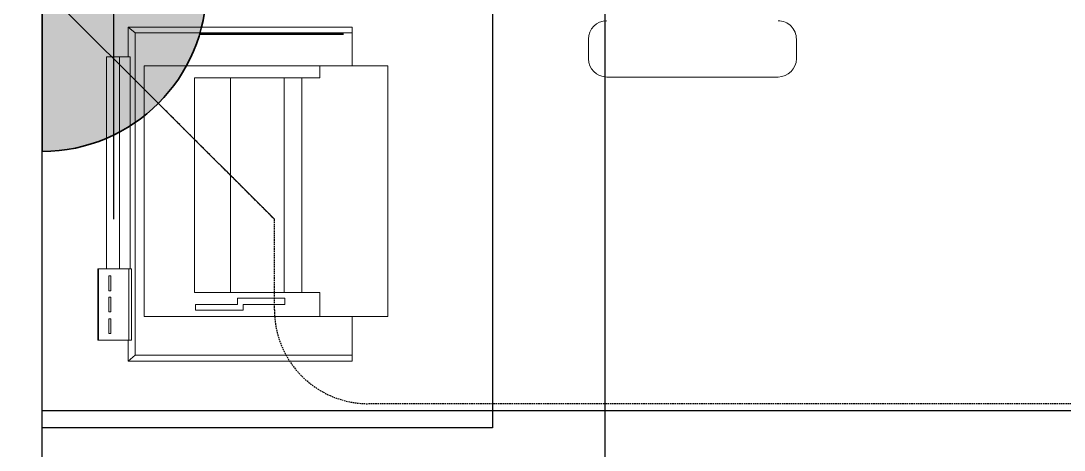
# Model space of a CAD drawing. Extents: x -178977 to 231842, y -29287 to 19916.
# Drawn here: x 19193 to 20305, y 2605 to 3064 of the extents above; entities that cross this region are included whole.
import ezdxf
from ezdxf.enums import TextEntityAlignment as Align

# ---------------------------------------------------------------- set-up
doc = ezdxf.new("R2010")
doc.units = 0
doc.header["$LTSCALE"] = 0.25
doc.linetypes.add('DASHDOT', pattern=[25.4, 12.7, -6.35, 0, -6.35])
doc.linetypes.add('HIDDEN', pattern=[9.525, 6.35, -3.175])
doc.layers.add('01-First Floor-FUR$0$FALSE CEILING', color=251, linetype='Continuous')
for name, color, linetype, lineweight in [('01-First Floor-FUR$0$LOADING', 253, 'Continuous', 5), ('01-First Floor-FUR$0$Walls', 251, 'Continuous', 5), ('E-LITE-CLNG-CNDT', 6, 'DASHDOT', 35), ('E-LITE-EXIT-NUMB', 6, 'Continuous', 25), ('E-POWR-FLOR-CNDT', 6, 'HIDDEN', 25), ('E-POWR-WALL @ 100', 4, 'Continuous', 35)]:
    doc.layers.add(name, color=color, linetype=linetype, lineweight=lineweight)
doc.styles.add('DC_SIMPLEX', font='SIMPLEX.shx', dxfattribs={"width": 0.7})

# ---------------------------------------------------------------- blocks, each defined once
blk = doc.blocks.new('01-First Floor-FUR$0$ME19011A-P')
for p, q in [((-0.425, 0), (0.425, 0)), ((-0.425, 0), (-0.425, -0.015)), ((0.425, 0), (0.425, -0.015)), ((-0.425, -0.015), (0.425, -0.015)), ((-0.3675, -0.0198), (-0.2325, -0.0198)), ((-0.3675, -0.0198), (-0.3675, -0.0399)), ((-0.36, -0.015), (-0.36, -0.0198)), ((-0.24, -0.015), (-0.24, -0.0198)), ((-0.2325, -0.0198), (-0.2325, -0.0399)), ((-0.15, -0.015), (-0.15, -0.04)), ((0, -0.015), (0, -0.04)), ((0.1, -0.015), (0.1, -0.045)), ((0.2, -0.045), (0.2, -0.015)), ((0.2818, -0.015), (0.2484, -0.015)), ((0.2484, -0.0243), (0.2484, -0.015)), ((0.2818, -0.0243), (0.2818, -0.015)), ((0.3211, -0.015), (0.2877, -0.015)), ((0.2877, -0.015), (0.2877, -0.0531)), ((0.3211, -0.0531), (0.3211, -0.015)), ((0.3623, -0.015), (0.3289, -0.015)), ((0.3289, -0.015), (0.3289, -0.0531)), ((0.3623, -0.0531), (0.3623, -0.015)), ((0.3682, -0.0243), (0.3682, -0.015)), ((0.3682, -0.015), (0.4016, -0.015)), ((0.4016, -0.0243), (0.4016, -0.015)), ((-0.15, -0.025), (0, -0.025)), ((-0.0402, -0.0312), (-0.0496, -0.0337)), ((-0.0376, -0.0409), (-0.0402, -0.0312)), ((0.2818, -0.0243), (0.2484, -0.0243)), ((0.3211, -0.0243), (0.2877, -0.0243)), ((0.3623, -0.0243), (0.3289, -0.0243)), ((0.3682, -0.0243), (0.4016, -0.0243)), ((-0.3675, -0.0399), (-0.2325, -0.0399)), ((-0.15, -0.04), (-0.1187, -0.04)), ((-0.0887, -0.04), (-0.0637, -0.04)), ((-0.0606, -0.0371), (-0.0787, -0.0432)), ((-0.0787, -0.0432), (-0.077, -0.0497)), ((-0.047, -0.0434), (-0.0376, -0.0409)), ((-0.0379, -0.04), (0, -0.04)), ((0.1, -0.035), (0.2, -0.035)), ((-0.0582, -0.046), (-0.077, -0.0497)), ((0.1, -0.045), (0.2, -0.045)), ((0.2877, -0.0531), (0.3211, -0.0531)), ((0.3289, -0.0531), (0.3623, -0.0531))]:
    blk.add_line(p, q)
at = {"color": 8, "const_width": 0.000601}
for points in [[(0.3044, -0.0531, -0.184574), (0.2977, -0.0636, -1.44364), (0.2961, -0.0581, -0.837915), (0.2969, -0.0664, -0.30536), (0.2839, -0.062, -1.584726), (0.2894, -0.0609, -0.253153), (0.2827, -0.0684, -0.874198), (0.2775, -0.0585, -0.915253), (0.2791, -0.0658, -0.223821), (0.2683, -0.0644, -1.703343), (0.272, -0.0597, -0.588962), (0.2621, -0.068, -0.717795), (0.2625, -0.0581, -0.983104), (0.2645, -0.0644, -0.326362), (0.2534, -0.0609, -0.758716), (0.2609, -0.0514, -0.906186), (0.2593, -0.0565, -0.189488), (0.2526, -0.0522, -0.7948), (0.2613, -0.0423, -1.223996), (0.2574, -0.047, -0.072149), (0.2534, -0.0403, -0.645886), (0.2609, -0.0324, -1.366917), (0.2574, -0.0371, -0.078415), (0.2542, -0.0308, -0.723006), (0.2613, -0.0256, -1.105484), (0.2582, -0.0292, -0.221197), (0.2566, -0.0243, -0.221197)], [(0.3456, -0.0531, 0.184574), (0.3523, -0.0636, 1.44364), (0.3539, -0.0581, 0.837915), (0.3531, -0.0664, 0.30536), (0.3661, -0.062, 1.584726), (0.3606, -0.0609, 0.253153), (0.3673, -0.0684, 0.874198), (0.3725, -0.0585, 0.915253), (0.3709, -0.0658, 0.223821), (0.3817, -0.0644, 1.703343), (0.378, -0.0597, 0.588962), (0.3879, -0.068, 0.717795), (0.3875, -0.0581, 0.983104), (0.3855, -0.0644, 0.326362), (0.3966, -0.0609, 0.758716), (0.3891, -0.0514, 0.906186), (0.3907, -0.0565, 0.189488), (0.3974, -0.0522, 0.7948), (0.3887, -0.0423, 1.223996), (0.3926, -0.047, 0.072149), (0.3966, -0.0403, 0.645886), (0.3891, -0.0324, 1.366917), (0.3926, -0.0371, 0.078415), (0.3958, -0.0308, 0.723006), (0.3887, -0.0256, 1.105484), (0.3918, -0.0292, 0.221197), (0.3934, -0.0243, 0.221197)]]:
    blk.add_lwpolyline(points, format="xyb", dxfattribs=at)
blk.add_lwpolyline([(-0.1187, -0.0482), (-0.0887, -0.0482), (-0.0887, -0.0382), (-0.1187, -0.0382)], close=True)
blk.add_circle((-0.0537, -0.04), 0.0075)
for centre, radius, start, end in [((-0.1037, -0.04), 0.01, 10.4593, 169.5407), ((-0.1037, -0.04), 0.0075, 14.0075, 165.9925), ((-0.0537, -0.04), 0.01, 45, 180)]:
    blk.add_arc(centre, radius, start, end)
blk = doc.blocks.new('01-First Floor-FUR$0$M.44.57.64')
at = {"layer": '01-First Floor-FUR$0$LOADING', "xscale": 1000.000000000002, "yscale": 1000.000000000002, "zscale": 1000.000000000002, "rotation": 225.9999036123427}
blk.add_blockref('01-First Floor-FUR$0$ME19011A-P', (-80806.9, 16720.7), dxfattribs=at)
blk = doc.blocks.new('01-First Floor-FUR$0$ITPPLT2C-P')
at = {"color": 0}
for p, q in [((0.0229, 0.0318), (0.2618, 0.0318)), ((0.0304, 0.0256), (0.0229, 0.0318)), ((0.0229, 0), (0.0229, 0.0318)), ((0.0304, -0.3182), (0.0304, 0.0256)), ((0.0304, 0.0256), (0.2618, 0.0256)), ((0.2618, -0.0096), (0.2618, 0.0318)), ((0, 0), (0, -0.2262)), ((0.0252, 0), (0, 0)), ((0.0139, 0), (0.0139, -0.2262)), ((0.0252, 0), (0.0139, 0)), ((0.0252, -0.2262), (0.0252, 0)), ((0.0401, -0.2769), (0.0401, -0.0096)), ((0.3, -0.0096), (0.0401, -0.0096)), ((0.2274, -0.0222), (0.2274, -0.0096)), ((0.3, -0.2769), (0.3, -0.0096)), ((0.0939, -0.2515), (0.0939, -0.0222)), ((0.0939, -0.0222), (0.2274, -0.0222)), ((0.1321, -0.2515), (0.1321, -0.0222)), ((0.1894, -0.2515), (0.1894, -0.0222)), ((0.2082, -0.2515), (0.2082, -0.0222)), ((-0.0091, -0.2262), (0.0267, -0.2262)), ((-0.0091, -0.3023), (-0.0091, -0.2262)), ((-0.0087, -0.2262), (0.0236, -0.2262)), ((-0.0087, -0.3023), (-0.0087, -0.2262)), ((0, -0.2262), (0.0252, -0.2262)), ((0.0023, -0.2495), (0.0023, -0.2334)), ((0.0023, -0.2334), (0.0045, -0.2334)), ((0.0045, -0.2334), (0.0045, -0.2495)), ((0.0139, -0.2262), (0.0252, -0.2262)), ((0.0236, -0.2262), (0.0236, -0.3023)), ((0.0267, -0.2262), (0.0267, -0.3023)), ((0.0045, -0.2495), (0.0023, -0.2495)), ((0.2274, -0.2515), (0.0939, -0.2515)), ((0.2274, -0.2769), (0.2274, -0.2515)), ((0.0023, -0.2721), (0.0023, -0.2562)), ((0.0023, -0.2562), (0.0045, -0.2562)), ((0.0045, -0.2562), (0.0045, -0.2721)), ((0.0947, -0.2701), (0.0947, -0.2641)), ((0.0947, -0.2641), (0.1395, -0.2641)), ((0.1395, -0.2575), (0.19, -0.2575)), ((0.1395, -0.2641), (0.1395, -0.2575)), ((0.19, -0.2641), (0.1457, -0.2641)), ((0.1457, -0.2641), (0.1457, -0.2701)), ((0.19, -0.2575), (0.19, -0.2641)), ((0.0045, -0.2721), (0.0023, -0.2721)), ((0.3, -0.2769), (0.0401, -0.2769)), ((0.1457, -0.2701), (0.0947, -0.2701)), ((0.2618, -0.2769), (0.2618, -0.3246)), ((0.0023, -0.295), (0.0023, -0.2793)), ((0.0023, -0.2793), (0.0045, -0.2793)), ((0.0045, -0.2793), (0.0045, -0.295)), ((0.0045, -0.295), (0.0023, -0.295)), ((0.0267, -0.3023), (-0.0091, -0.3023)), ((0.0236, -0.3023), (-0.0087, -0.3023)), ((0.0229, -0.3246), (0.0229, -0.3023)), ((0.0304, -0.3182), (0.0229, -0.3246)), ((0.0304, -0.3182), (0.2618, -0.3182)), ((0.0229, -0.3246), (0.2618, -0.3246))]:
    blk.add_line(p, q, dxfattribs=at)
blk = doc.blocks.new('01-First Floor-FUR$0$GF21018-P')
at = {"color": 0}
for p, q in [((0.2596, 0.3422), (0.2804, 0.3422)), ((0.3, 0.3226), (0.3, 0.14)), ((0.2596, 0.1204), (0.2804, 0.1204))]:
    blk.add_line(p, q, dxfattribs=at)
for centre, start, end in [((0.2596, 0.3226), 90, 180), ((0.2804, 0.3226), 0, 90), ((0.2596, 0.14), 180, 270), ((0.2804, 0.14), 270, 0)]:
    blk.add_arc(centre, 0.0196, start, end, dxfattribs=at)
blk = doc.blocks.new('01-First Floor-FUR')
at = {"layer": '01-First Floor-FUR$0$FALSE CEILING', "linetype": 'Continuous'}
for p, q in [((19815.6, 1447.6), (19815.6, 5010)), ((19215.6, 2647.6), (23215.5, 2647.6))]:
    blk.add_line(p, q, dxfattribs=at)
at = {"layer": '01-First Floor-FUR$0$FALSE CEILING'}
for p, q in [((19695.6, 4530, -0.1), (19695.6, 2629.1, -0.1)), ((19695.6, 2629.1, -0.1), (19215.6, 2629.1, -0.1))]:
    blk.add_line(p, q, dxfattribs=at)
at = {"layer": '01-First Floor-FUR$0$FALSE CEILING', "elevation": 0}
blk.add_lwpolyline([(23215.5, 1447.6), (19215.6, 1447.6), (19215.6, 5010), (23215.5, 5010)], close=True, dxfattribs=at)
at = {"layer": '01-First Floor-FUR$0$LOADING'}
for p, q in [((19695.6, 4530, -0.1), (19695.6, 2629.1, -0.1)), ((19695.6, 2629.1, -0.1), (19215.6, 2629.1, -0.1))]:
    blk.add_line(p, q, dxfattribs=at)
at = {"layer": '01-First Floor-FUR$0$Walls'}
blk.add_line((19215.6, 1447.6), (19215.6, 5010), dxfattribs=at)
at = {"layer": '01-First Floor-FUR$0$LOADING', "extrusion": (7.77426e-06, 2.24021e-05, 1), "xscale": -1000, "yscale": 1000.000000000001, "zscale": 1000, "rotation": 90.00141075505213}
blk.add_blockref('01-First Floor-FUR$0$GF21018-P', (20140, 3303.6, 0.1), dxfattribs=at)
at = {"layer": '01-First Floor-FUR$0$LOADING', "extrusion": (-7.77425e-06, 2.55393e-17, -1), "xscale": -1000, "yscale": 999.9999999999976, "zscale": 1000}
blk.add_blockref('01-First Floor-FUR$0$ITPPLT2C-P', (-19284.1, 3025, 0), dxfattribs=at)
at = {"layer": '01-First Floor-FUR$0$LOADING', "xscale": -1, "rotation": 135.9999036123427}
blk.add_blockref('01-First Floor-FUR$0$M.44.57.64', (88858.3, -41711.4, -0.1), dxfattribs=at)
blk = doc.blocks.new('*U196')
h = blk.add_hatch(color=253)
edge = h.paths.add_edge_path()
edge.add_line((-1.75, 0), (1.75, 0))
edge.add_arc((0, 0), 1.75, 180, 360, ccw=False)
for p, q in [((-0.5, -1.677), (-0.5, -3.211)), ((0.5, -1.677), (0.5, -3.211))]:
    blk.add_line(p, q)
blk.add_lwpolyline([(-1.75, 0, 1), (1.75, 0)], format="xyb", close=True)
at = {"layer": 'Defpoints'}
for p, q in [((-2.475, -2.475), (0, 0)), ((2.475, -2.475), (0, 0)), ((2.475, -0.758), (-2.475, -0.758))]:
    blk.add_line(p, q, dxfattribs=at)
at = {"layer": 'E-LITE-EXIT-NUMB', "style": 'DC_SIMPLEX', "width": 0.7, "flags": 8}
blk.add_attdef('TYPE', text='', height=2, rotation=360, dxfattribs=at).set_placement((-2.682, 5.238), align=Align.RIGHT)
blk.add_attdef('CIRCUIT', (2.682, 5.238), '', height=2, rotation=360, dxfattribs=at)

msp = doc.modelspace()

# ---------------------------------------------------------------- linework, layer by layer
at = {"layer": 'E-POWR-FLOR-CNDT'}
msp.add_lwpolyline([(23091.5, 2531.2), (22967.8, 2655), (19563.1, 2655, -0.414214), (19463.1, 2755), (19463.1, 2851.8), (19339.3, 2975.6)], format="xyb", dxfattribs=at)

# ---------------------------------------------------------------- block references
at = {"layer": 'E-LITE-CLNG-CNDT'}
msp.add_blockref('01-First Floor-FUR', (0, 0), dxfattribs=at)
at = {"layer": 'E-POWR-WALL @ 100', "xscale": 100, "yscale": 100, "zscale": 100, "rotation": 90.00000000000001}
msp.add_blockref('*U196', (19215.6, 3099.3), dxfattribs=at)

doc.saveas('drawing.dxf')
